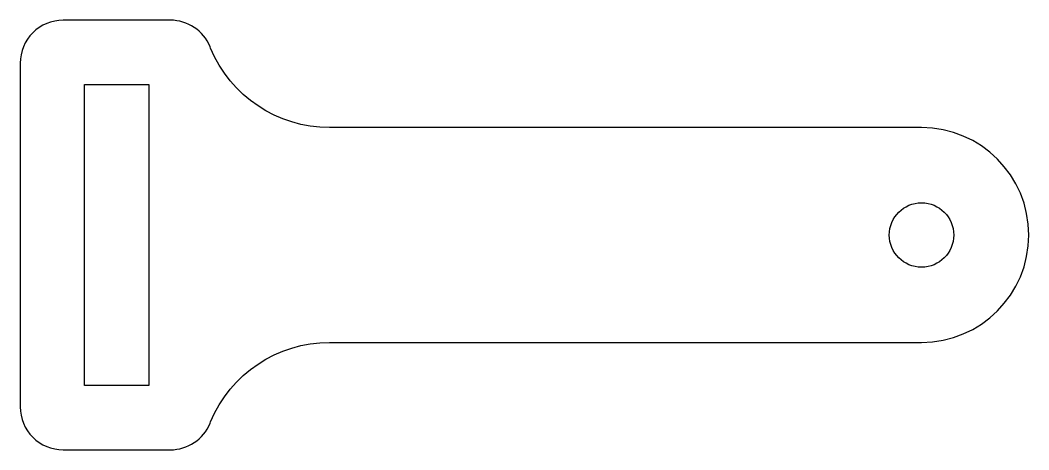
# Model space of a CAD drawing. Header units: millimetres. Extents: x -42 to 5, y -10 to 10.
import ezdxf

# ---------------------------------------------------------------- set-up
doc = ezdxf.new("R2010")
doc.units = ezdxf.units.MM

msp = doc.modelspace()

# ---------------------------------------------------------------- linework, layer by layer
msp.add_lwpolyline([(-40, 10, 0.414214), (-42, 8), (-42, -8, 0.414214), (-40, -10), (-35, -10, 0.303347), (-33.152, -8.765), (-33.127, -8.704, -0.303347), (-27.584, -5), (0, -5, 1), (0, 5), (-27.584, 5, -0.303347), (-33.127, 8.704), (-33.152, 8.765, 0.303347), (-35, 10)], format="xyb", close=True)
msp.add_lwpolyline([(-36, -7), (-39, -7), (-39, 7), (-36, 7)], close=True)
msp.add_circle((0, 0), 1.5)

doc.saveas('drawing.dxf')
